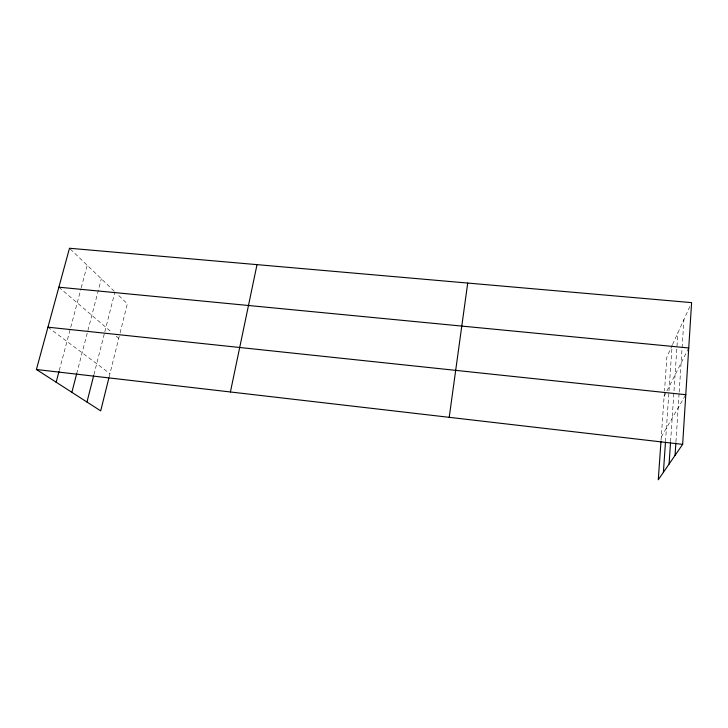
<?xml version="1.0" encoding="UTF-8"?>
<svg xmlns="http://www.w3.org/2000/svg" width="728" height="728" viewBox="0 0 728 728"><rect width="100%" height="100%" fill="white"/><g stroke="black" fill="none" stroke-linecap="round" stroke-linejoin="round"><path stroke-width="0.55" stroke-dasharray="3.64 2.73" d="M675.948 441.805L679.115 393.284M679.188 392.164L683.938 319.501M670.588 441.687L677.886 332.823M665.501 441.678L668.923 391.919M668.996 390.79L672.099 345.563L666.875 357.066L664.509 390.872M661.042 440.34L664.427 392.001M109.145 376.913L119.829 333.997M120.093 332.924L127.345 303.794L117.272 294.121M93.93 374.656L104.541 332.878M104.814 331.777L114.951 291.892M76.704 373.646L101.329 278.815M59.287 370.406L80.926 288.889M81.208 287.815L87.205 265.247M672.545 344.581L689.798 306.597M664.118 396.505L666.475 391.855M666.948 390.918L688.224 348.985M661.279 436.964L685.239 395.659M47.948 327.181L109.964 373.628M58.859 287.196L111.921 332.478M116.189 336.127L118.755 338.311M70.297 249.021L114.15 291.118"/><path stroke-width="1.09" d="M660.969 441.468L658.285 479.752L682.646 444.371L691.6 302.63L69.497 248.248L36.4 369.496L100.692 410.874L108.872 378.014M675.056 455.391L675.875 442.942M669.087 464.055L670.515 442.806M663.399 472.317L665.428 442.815M449.212 417.326L467.713 283.055M230.412 391.973L257.011 264.637M86.969 402.047L93.648 375.757M71.863 392.319L76.704 373.646M56.147 382.209L59.004 371.48M58.859 287.196L688.734 347.984M47.948 327.181L685.785 394.722M36.4 369.496L682.646 444.371"/></g></svg>
